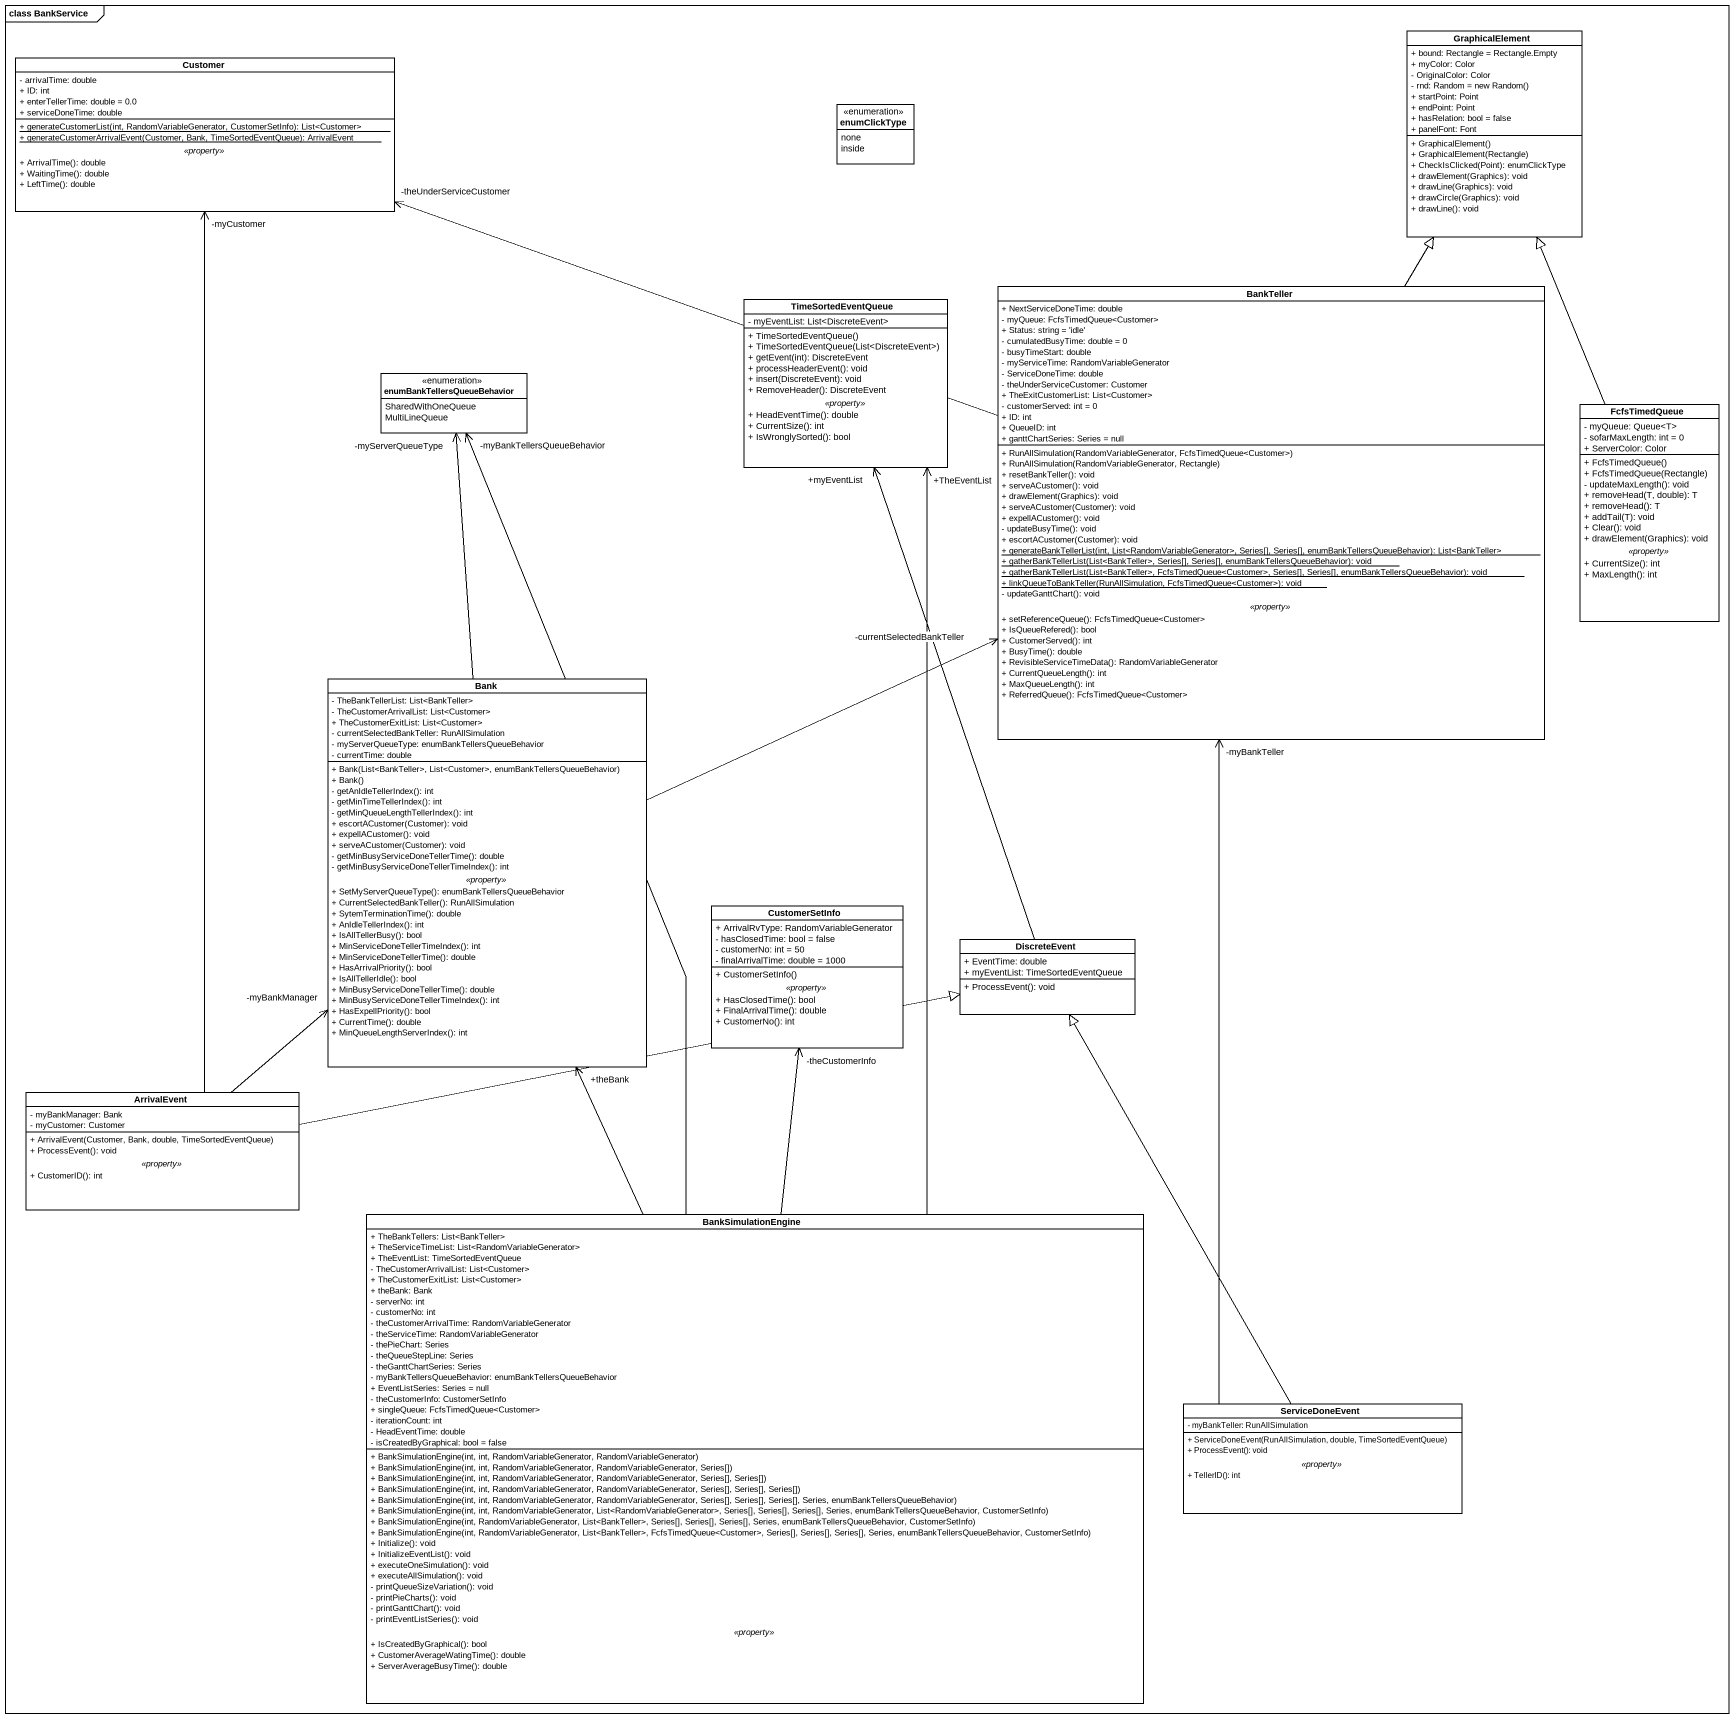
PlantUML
@startuml
mainframe class BankService
hide circle
hide empty members
skinparam classAttributeIconSize 0
class GraphicalElement {
  + bound: Rectangle = Rectangle.Empty
  + myColor: Color
  - OriginalColor: Color
  {field} - rnd: Random = new Random()
  + startPoint: Point
  + endPoint: Point
  + hasRelation: bool = false
  + panelFont: Font
  + GraphicalElement()
  + GraphicalElement(Rectangle)
  + CheckIsClicked(Point): enumClickType
  + drawElement(Graphics): void
  + drawLine(Graphics): void
  + drawCircle(Graphics): void
  + drawLine(): void
}
class Customer {
  - arrivalTime: double
  + ID: int
  + enterTellerTime: double = 0.0
  + serviceDoneTime: double
  --
  {static} + generateCustomerList(int, RandomVariableGenerator, CustomerSetInfo): List<Customer>
  {static} + generateCustomerArrivalEvent(Customer, Bank, TimeSortedEventQueue): ArrivalEvent
  .. <<property>> ..
  + ArrivalTime(): double
  + WaitingTime(): double
  + LeftTime(): double
}
enum enumClickType {
  none
  inside
}
class BankTeller {
  + NextServiceDoneTime: double
  - myQueue: FcfsTimedQueue<Customer>
  + Status: string = 'idle'
  - cumulatedBusyTime: double = 0
  - busyTimeStart: double
  - myServiceTime: RandomVariableGenerator
  - ServiceDoneTime: double
  - theUnderServiceCustomer: Customer
  + TheExitCustomerList: List<Customer>
  - customerServed: int = 0
  + ID: int
  + QueueID: int
  + ganttChartSeries: Series = null
  --
  + RunAllSimulation(RandomVariableGenerator, FcfsTimedQueue<Customer>)
  + RunAllSimulation(RandomVariableGenerator, Rectangle)
  + resetBankTeller(): void
  + serveACustomer(): void
  + drawElement(Graphics): void
  + serveACustomer(Customer): void
  + expellACustomer(): void
  - updateBusyTime(): void
  + escortACustomer(Customer): void
  {static} + generateBankTellerList(int, List<RandomVariableGenerator>, Series[], Series[], enumBankTellersQueueBehavior): List<BankTeller>
  {static} + gatherBankTellerList(List<BankTeller>, Series[], Series[], enumBankTellersQueueBehavior): void
  {static} + gatherBankTellerList(List<BankTeller>, FcfsTimedQueue<Customer>, Series[], Series[], enumBankTellersQueueBehavior): void
  {static} + linkQueueToBankTeller(RunAllSimulation, FcfsTimedQueue<Customer>): void
  - updateGanttChart(): void
  .. <<property>> ..
  + setReferenceQueue(): FcfsTimedQueue<Customer>
  + IsQueueRefered(): bool
  + CustomerServed(): int
  + BusyTime(): double
  + RevisibleServiceTimeData(): RandomVariableGenerator
  + CurrentQueueLength(): int
  + MaxQueueLength(): int
  + ReferredQueue(): FcfsTimedQueue<Customer>
}
class TimeSortedEventQueue {
  - myEventList: List<DiscreteEvent>
  --
  + TimeSortedEventQueue()
  + TimeSortedEventQueue(List<DiscreteEvent>)
  + getEvent(int): DiscreteEvent
  + processHeaderEvent(): void
  + insert(DiscreteEvent): void
  + RemoveHeader(): DiscreteEvent
  .. <<property>> ..
  + HeadEventTime(): double
  + CurrentSize(): int
  + IsWronglySorted(): bool
}
enum enumBankTellersQueueBehavior {
  SharedWithOneQueue
  MultiLineQueue
}
class FcfsTimedQueue {
  - myQueue: Queue<T>
  - sofarMaxLength: int = 0
  + ServerColor: Color
  --
  + FcfsTimedQueue()
  + FcfsTimedQueue(Rectangle)
  - updateMaxLength(): void
  + removeHead(T, double): T
  + removeHead(): T
  + addTail(T): void
  + Clear(): void
  + drawElement(Graphics): void
  .. <<property>> ..
  + CurrentSize(): int
  + MaxLength(): int
}
class Bank {
  - TheBankTellerList: List<BankTeller>
  - TheCustomerArrivalList: List<Customer>
  + TheCustomerExitList: List<Customer>
  - currentSelectedBankTeller: RunAllSimulation
  - myServerQueueType: enumBankTellersQueueBehavior
  - currentTime: double
  --
  + Bank(List<BankTeller>, List<Customer>, enumBankTellersQueueBehavior)
  + Bank()
  - getAnIdleTellerIndex(): int
  - getMinTimeTellerIndex(): int
  - getMinQueueLengthTellerIndex(): int
  + escortACustomer(Customer): void
  + expellACustomer(): void
  + serveACustomer(Customer): void
  - getMinBusyServiceDoneTellerTime(): double
  - getMinBusyServiceDoneTellerTimeIndex(): int
  .. <<property>> ..
  + SetMyServerQueueType(): enumBankTellersQueueBehavior
  + CurrentSelectedBankTeller(): RunAllSimulation
  + SytemTerminationTime(): double
  + AnIdleTellerIndex(): int
  + IsAllTellerBusy(): bool
  + MinServiceDoneTellerTimeIndex(): int
  + MinServiceDoneTellerTime(): double
  + HasArrivalPriority(): bool
  + IsAllTellerIdle(): bool
  + MinBusyServiceDoneTellerTime(): double
  + MinBusyServiceDoneTellerTimeIndex(): int
  + HasExpellPriority(): bool
  + CurrentTime(): double
  + MinQueueLengthServerIndex(): int
}
class CustomerSetInfo {
  + ArrivalRvType: RandomVariableGenerator
  - hasClosedTime: bool = false
  - customerNo: int = 50
  - finalArrivalTime: double = 1000
  --
  + CustomerSetInfo()
  .. <<property>> ..
  + HasClosedTime(): bool
  + FinalArrivalTime(): double
  + CustomerNo(): int
}
class DiscreteEvent {
  + EventTime: double
  + myEventList: TimeSortedEventQueue
  + ProcessEvent(): void
}
class ArrivalEvent {
  - myBankManager: Bank
  - myCustomer: Customer
  --
  + ArrivalEvent(Customer, Bank, double, TimeSortedEventQueue)
  + ProcessEvent(): void
  .. <<property>> ..
  + CustomerID(): int
}
class BankSimulationEngine {
  + TheBankTellers: List<BankTeller>
  + TheServiceTimeList: List<RandomVariableGenerator>
  + TheEventList: TimeSortedEventQueue
  - TheCustomerArrivalList: List<Customer>
  + TheCustomerExitList: List<Customer>
  + theBank: Bank
  - serverNo: int
  - customerNo: int
  - theCustomerArrivalTime: RandomVariableGenerator
  - theServiceTime: RandomVariableGenerator
  - thePieChart: Series
  - theQueueStepLine: Series
  - theGanttChartSeries: Series
  - myBankTellersQueueBehavior: enumBankTellersQueueBehavior
  + EventListSeries: Series = null
  - theCustomerInfo: CustomerSetInfo
  + singleQueue: FcfsTimedQueue<Customer>
  - iterationCount: int
  - HeadEventTime: double
  - isCreatedByGraphical: bool = false
  --
  + BankSimulationEngine(int, int, RandomVariableGenerator, RandomVariableGenerator)
  + BankSimulationEngine(int, int, RandomVariableGenerator, RandomVariableGenerator, Series[])
  + BankSimulationEngine(int, int, RandomVariableGenerator, RandomVariableGenerator, Series[], Series[])
  + BankSimulationEngine(int, int, RandomVariableGenerator, RandomVariableGenerator, Series[], Series[], Series[])
  + BankSimulationEngine(int, int, RandomVariableGenerator, RandomVariableGenerator, Series[], Series[], Series[], Series, enumBankTellersQueueBehavior)
  + BankSimulationEngine(int, int, RandomVariableGenerator, List<RandomVariableGenerator>, Series[], Series[], Series[], Series, enumBankTellersQueueBehavior, CustomerSetInfo)
  + BankSimulationEngine(int, RandomVariableGenerator, List<BankTeller>, Series[], Series[], Series[], Series, enumBankTellersQueueBehavior, CustomerSetInfo)
  + BankSimulationEngine(int, RandomVariableGenerator, List<BankTeller>, FcfsTimedQueue<Customer>, Series[], Series[], Series[], Series, enumBankTellersQueueBehavior, CustomerSetInfo)
  + Initialize(): void
  + InitializeEventList(): void
  + executeOneSimulation(): void
  + executeAllSimulation(): void
  - printQueueSizeVariation(): void
  - printPieCharts(): void
  - printGanttChart(): void
  - printEventListSeries(): void
  .. <<property>> ..
  + IsCreatedByGraphical(): bool
  + CustomerAverageWatingTime(): double
  + ServerAverageBusyTime(): double
}
class ServiceDoneEvent {
  - myBankTeller: RunAllSimulation
  --
  + ServiceDoneEvent(RunAllSimulation, double, TimeSortedEventQueue)
  + ProcessEvent(): void
  .. <<property>> ..
  + TellerID(): int
}
BankTeller -up-|> GraphicalElement
BankTeller -left-> "-theUnderServiceCustomer" Customer
FcfsTimedQueue -up-|> GraphicalElement
Bank -right-> "-currentSelectedBankTeller" BankTeller
Bank -up-> "-myServerQueueType" enumBankTellersQueueBehavior
DiscreteEvent -up-> "+myEventList" TimeSortedEventQueue
ArrivalEvent -up-> "-myCustomer" Customer
ArrivalEvent -up-> "-myBankManager" Bank
ArrivalEvent -right-|> DiscreteEvent
BankSimulationEngine -up-> "+TheEventList" TimeSortedEventQueue
BankSimulationEngine -up-> "-myBankTellersQueueBehavior" enumBankTellersQueueBehavior
BankSimulationEngine -up-> "+theBank" Bank
BankSimulationEngine -up-> "-theCustomerInfo" CustomerSetInfo
ServiceDoneEvent -up-> "-myBankTeller" BankTeller
ServiceDoneEvent -up-|> DiscreteEvent
@enduml
